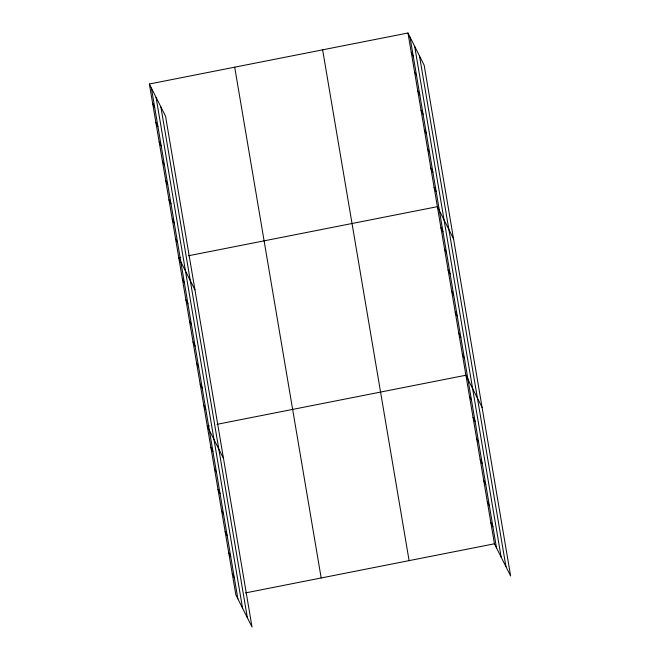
<?xml version="1.0" encoding="UTF-8"?>
<svg xmlns="http://www.w3.org/2000/svg" width="660" height="660" viewBox="0 0 660 660"><rect width="100%" height="100%" fill="white"/><g stroke="black" fill="none" stroke-linecap="round" stroke-linejoin="round"><path stroke-width="0.99" d="M149.366 84.01L165.553 116.21L252.029 627L235.843 594.8L149.366 84.01L407.971 33L424.157 65.2L510.634 575.99L494.447 543.79L407.971 33M180.708 257.301L178.761 257.68L194.956 289.872M188.463 255.766L437.374 206.671L453.56 238.862M209.245 425.857L207.298 426.244L223.492 458.436M217 424.331L465.91 375.235L482.097 407.426M245.536 592.894L494.447 543.79M411.238 52.297L413.275 56.356M414.505 71.593L416.542 75.653M417.772 90.89L419.81 94.949M421.039 110.187L423.077 114.246M424.306 129.484L426.343 133.543M427.573 148.78L429.611 152.839M430.84 168.077L432.877 172.136M434.107 187.374L436.144 191.433M440.938 227.741L442.984 231.8M444.502 248.812L446.548 252.871M448.074 269.882L450.112 273.941M451.638 290.953L453.684 295.012M455.202 312.023L457.248 316.082M458.774 333.094L460.812 337.153M462.338 354.164L464.384 358.223M469.474 396.305L471.52 400.364M473.038 417.376L475.084 421.435M476.611 438.446L478.648 442.505M480.175 459.517L482.221 463.576M483.747 480.587L485.785 484.646M487.311 501.658L489.357 505.717M490.875 522.728L492.921 526.787M152.633 103.306L154.671 107.365M155.9 122.603L157.938 126.662M159.167 141.9L161.205 145.959M162.426 161.197L164.472 165.256M165.693 180.493L167.739 184.552M168.96 199.79L171.006 203.849M172.227 219.087L174.273 223.146M175.494 238.384L177.54 242.443M182.333 278.751L184.371 282.81M185.897 299.822L187.943 303.88M189.469 320.892L191.507 324.951M193.033 341.962L195.079 346.022M196.597 363.033L198.643 367.092M200.17 384.103L202.207 388.162M203.734 405.174L205.78 409.233M210.87 447.315L212.908 451.374M214.434 468.385L216.48 472.444M218.006 489.456L220.044 493.515M221.57 510.526L223.616 514.586M225.134 531.597L227.18 535.656M228.707 552.667L230.744 556.726M232.27 573.738L234.316 577.797M419.488 55.91L505.964 566.709M414.678 46.348L501.154 557.139M410.008 37.059L496.485 547.858M322.625 49.83L409.101 560.629M234.704 67.18L321.181 577.97M160.883 106.92L247.36 617.719M156.073 97.358L242.55 608.149M151.404 88.069L237.88 598.867"/></g></svg>
